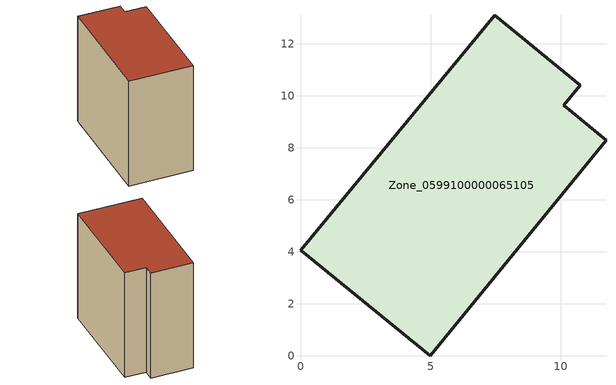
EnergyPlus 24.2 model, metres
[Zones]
Zone_0599100000065105
 floor ground (C_G): 0,4.07 7.46,13.1 10.75,10.41 10.12,9.63 11.74,8.28 4.98,0 z0
 wall outside (C_F): 7.46,13.1 0,4.07 4.98,0 11.74,8.28 10.12,9.63 10.75,10.41 7.46,13.1 z0:11.43
 roof outside (C_R): 0,4.07 4.98,0 11.74,8.28 10.12,9.63 10.75,10.41 7.46,13.1 z11.43
[BUILDING]
Pand.0599100000065105: North Axis=0; Terrain=City; Loads Convergence Tolerance Value=0.04; Temperature Convergence Tolerance Value=0.4; Solar Distribution=FullExterior; Maximum Number of Warmup Days=25; Minimum Number of Warmup Days=1
[Site:Location]
Rotterdam.The.Hague.AP_ZH_NLD Design_Conditions: Latitude=51.96; Longitude=4.45; Time Zone=1; Elevation=-4.5
[SITE:GROUNDTEMPERATURE:BUILDINGSURFACE]
18, 18, 18, 18, 18, 18, 18, 18, 18, 18, 18, 18
[MATERIAL] Thermal Absorptance=0.9; Solar Absorptance=0.7; Visible Absorptance=0.7
Name | Roughness | Thickness | Conductivity | Density | Specific Heat
G.TC.1946 | MediumSmooth | 0.15 | 1 | 540 | 1210
F.TC.1946 | Rough | 0.3 | 0.857143 | 1920 | 840
R.TC.1946 | MediumRough | 0.2 | 0.909091 | 1500 | 1000
[CONSTRUCTION]
C_G: G.TC.1946
C_F: F.TC.1946
C_R: R.TC.1946
[ZONE]
Zone_0599100000065105: Type=1; Multiplier=1; Ceiling Height=Autocalculate; Volume=Autocalculate; Floor Area=autocalculate; Part of Total Floor Area=Yes
[ZONEINFILTRATION:DESIGNFLOWRATE]
Infil_Zone_0599100000065105: Zone or ZoneList or Space or SpaceList=Zone_0599100000065105; Schedule=AlwaysOn; Design Flow Rate Calculation Method=Flow/Area; Flow Rate per Floor Area=0.003; Constant Term Coefficient=1; Temperature Term Coefficient=0; Velocity Term Coefficient=0; Velocity Squared Term Coefficient=0
[HVACTEMPLATE:ZONE:IDEALLOADSAIRSYSTEM]
Zone_0599100000065105: Maximum Heating Supply Air Temperature=50; Minimum Cooling Supply Air Temperature=13; Maximum Heating Supply Air Humidity Ratio=0.0156; Minimum Cooling Supply Air Humidity Ratio=0.0077; Heating Limit=NoLimit; Cooling Limit=NoLimit; Dehumidification Control Type=ConstantSensibleHeatRatio; Cooling Sensible Heat Ratio=0.7; Dehumidification Setpoint=60; Humidification Control Type=None; Humidification Setpoint=30; Outdoor Air Method=None; Outdoor Air Flow Rate per Person=0.00944; Outdoor Air Flow Rate per Zone Floor Area=0; Outdoor Air Flow Rate per Zone=0; Demand Controlled Ventilation Type=None; Outdoor Air Economizer Type=NoEconomizer; Heat Recovery Type=None; Sensible Heat Recovery Effectiveness=0.7; Latent Heat Recovery Effectiveness=0.65
[ZONECONTROL:THERMOSTAT]
ThermostatControl_Zone_0599100000065105: Zone or ZoneList=Zone_0599100000065105; Control Type Schedule=DualSetpointControlType; Control 1=Thermostat_Zone_0599100000065105; Temperature Difference Between Cutout And Setpoint=0
[THERMOSTATSETPOINT:DUALSETPOINT]
Thermostat_Zone_0599100000065105: Heating Setpoint Temperature Schedule=HeatingSetpoint_Zone_0599100000065105; Cooling Setpoint Temperature Schedule=CoolingSetpoint_Zone_0599100000065105
[SCHEDULE:COMPACT]
HeatingSetpoint_Zone_0599100000065105: Through: 12/31, For: AllDays, Until: 24:00, 21
CoolingSetpoint_Zone_0599100000065105: Through: 12/31, For: AllDays, Until: 24:00, 24
DualSetpointControlType: Through: 12/31, For: AllDays, Until: 24:00, 4
AlwaysOn: Through: 12/31, For: AllDays, Until: 24:00, 1
